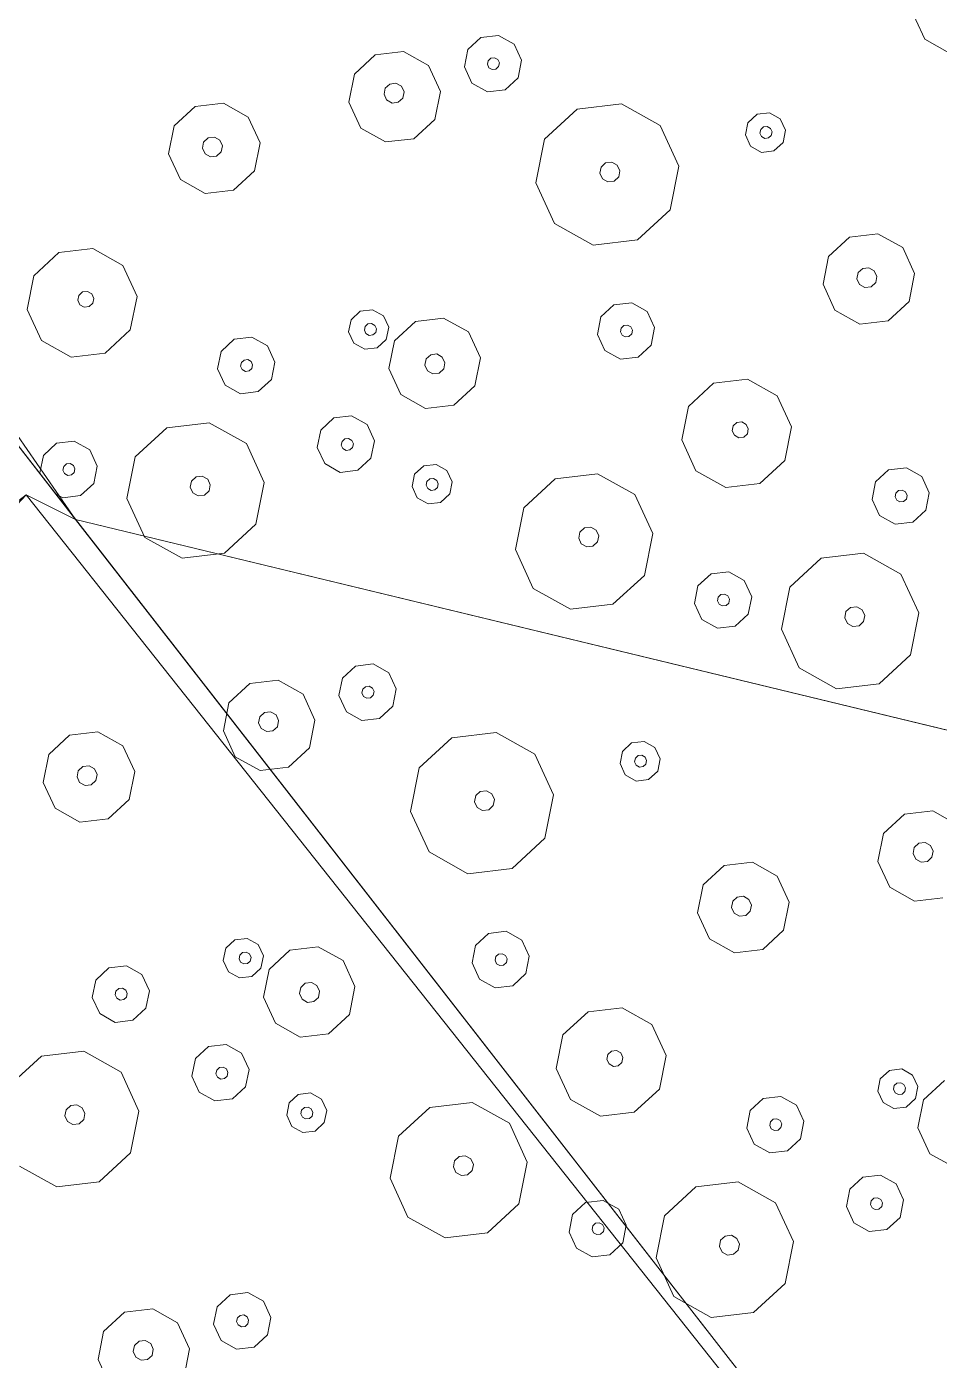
# Model space of a CAD drawing. Header units: metres. Extents: x -2858 to 512, y -1995 to 1252.
# Drawn here: x -538.012 to -535.477, y 371.495 to 375.199 of the extents above; entities that cross this region are included whole.
import ezdxf
from ezdxf.lldxf.tags import DXFTag

# ---------------------------------------------------------------- set-up
doc = ezdxf.new("R2010")
doc.units = ezdxf.units.M
doc.layers.add('Calque commun', color=7, linetype='Continuous')
doc.layers.add('Calque11', color=7, linetype='Continuous')
tags = doc.linetypes.add('HIDDENX2', pattern=[0.75, 0.5, -0.25]).pattern_tags.tags
tags[6:7] = [DXFTag(74, 4), DXFTag(75, 0), DXFTag(340, '0'), DXFTag(46, 1.0), DXFTag(50, 0.0), DXFTag(44, 0.0), DXFTag(45, 0.0)]
tags[4:5] = [DXFTag(74, 4), DXFTag(75, 0), DXFTag(340, '0'), DXFTag(46, 1.0), DXFTag(50, 0.0), DXFTag(44, 0.0), DXFTag(45, 0.0)]

# ---------------------------------------------------------------- blocks, each defined once
blk = doc.blocks.new('geometrebondepartleger')
at = {"layer": 'Calque11', "color": 7, "linetype": 'Continuous', "lineweight": 9}
blk.add_line((150.3457, 147.4392, 79), (130.1803, 35.9078, 79), dxfattribs=at)
blk = doc.blocks.new('pattern')
at = {"layer": 'Calque commun', "color": 54, "linetype": 'Continuous', "lineweight": 9}
for p, q in [((74.4406, 109.3442), (74.4578, 109.267)), ((74.6021, 109.2982), (74.6447, 109.3233)), ((74.6447, 109.3233), (74.6939, 109.3186)), ((74.6939, 109.3186), (74.731, 109.2859)), ((74.5824, 109.2528), (74.6021, 109.2982)), ((74.731, 109.2859), (74.7417, 109.2376)), ((74.4578, 109.267), (74.4263, 109.1944)), ((74.5932, 109.2046), (74.5824, 109.2528)), ((74.6433, 109.2506), (74.6475, 109.2601)), ((74.6456, 109.2405), (74.6433, 109.2506)), ((74.6475, 109.2601), (74.6564, 109.2654)), ((74.6564, 109.2654), (74.6667, 109.2644)), ((74.6667, 109.2644), (74.6745, 109.2576)), ((74.6768, 109.2474), (74.6727, 109.2379)), ((74.6745, 109.2576), (74.6768, 109.2474)), ((74.6534, 109.2336), (74.6456, 109.2405)), ((74.6637, 109.2326), (74.6534, 109.2336)), ((74.6727, 109.2379), (74.6637, 109.2326)), ((74.7417, 109.2376), (74.722, 109.1923)), ((74.8925, 109.1474), (74.9947, 109.2077)), ((74.9947, 109.2077), (75.1128, 109.1965)), ((74.4263, 109.1944), (74.3582, 109.1542)), ((74.6302, 109.1718), (74.5932, 109.2046)), ((74.6795, 109.1671), (74.6302, 109.1718)), ((74.722, 109.1923), (74.6795, 109.1671)), ((75.1128, 109.1965), (75.2018, 109.1179)), ((74.3582, 109.1542), (74.2794, 109.1617)), ((74.3407, 109.1173), (74.3705, 109.1349)), ((74.3705, 109.1349), (74.405, 109.1316)), ((74.405, 109.1316), (74.4309, 109.1087)), ((74.8453, 109.0385), (74.8925, 109.1474)), ((74.3269, 109.0856), (74.3407, 109.1173)), ((74.3626, 109.0852), (74.3667, 109.0947)), ((74.3667, 109.0947), (74.3757, 109.1)), ((74.3757, 109.1), (74.386, 109.099)), ((74.386, 109.099), (74.3938, 109.0922)), ((74.4309, 109.1087), (74.4384, 109.075)), ((75.2018, 109.1179), (75.2276, 109.0021)), ((74.3345, 109.0518), (74.3269, 109.0856)), ((74.3648, 109.0751), (74.3626, 109.0852)), ((74.3726, 109.0682), (74.3648, 109.0751)), ((74.383, 109.0672), (74.3726, 109.0682)), ((74.3919, 109.0725), (74.383, 109.0672)), ((74.396, 109.082), (74.3919, 109.0725)), ((74.3938, 109.0922), (74.396, 109.082)), ((74.4384, 109.075), (74.4247, 109.0432)), ((74.3604, 109.0289), (74.3345, 109.0518)), ((74.3949, 109.0256), (74.3604, 109.0289)), ((74.4247, 109.0432), (74.3949, 109.0256)), ((74.8711, 108.9227), (74.8453, 109.0385)), ((74.9906, 109.0243), (74.9975, 109.0402)), ((74.9943, 109.0074), (74.9906, 109.0243)), ((74.9975, 109.0402), (75.0124, 109.049)), ((75.0124, 109.049), (75.0296, 109.0473)), ((75.0296, 109.0473), (75.0426, 109.0359)), ((75.0426, 109.0359), (75.0463, 109.019)), ((75.0073, 108.996), (74.9943, 109.0074)), ((75.0245, 108.9943), (75.0073, 108.996)), ((75.0394, 109.0031), (75.0245, 108.9943)), ((75.0463, 109.019), (75.0394, 109.0031)), ((75.2276, 109.0021), (75.1803, 108.8932)), ((74.6044, 108.901), (74.624, 108.9463)), ((74.624, 108.9463), (74.6666, 108.9715)), ((74.6666, 108.9715), (74.7158, 108.9668)), ((74.7158, 108.9668), (74.7529, 108.9341)), ((74.6707, 108.9054), (74.6796, 108.9106)), ((74.6796, 108.9106), (74.69, 108.9097)), ((74.69, 108.9097), (74.6977, 108.9028)), ((74.7529, 108.9341), (74.7636, 108.8858)), ((74.96, 108.8441), (74.8711, 108.9227)), ((74.6151, 108.8527), (74.6044, 108.901)), ((74.6666, 108.8958), (74.6707, 108.9054)), ((74.6688, 108.8857), (74.6666, 108.8958)), ((74.6766, 108.8788), (74.6688, 108.8857)), ((74.6869, 108.8779), (74.6766, 108.8788)), ((74.6959, 108.8831), (74.6869, 108.8779)), ((74.7, 108.8927), (74.6959, 108.8831)), ((74.6977, 108.9028), (74.7, 108.8927)), ((74.7636, 108.8858), (74.744, 108.8404)), ((75.1803, 108.8932), (75.0782, 108.8329)), ((74.6522, 108.82), (74.6151, 108.8527)), ((74.744, 108.8404), (74.7014, 108.8153)), ((75.0782, 108.8329), (74.96, 108.8441)), ((73.9041, 108.82), (73.9634, 108.7677)), ((74.7014, 108.8153), (74.6522, 108.82)), ((73.9634, 108.7677), (73.9806, 108.6905)), ((75.1487, 108.726), (75.1683, 108.7714)), ((75.1683, 108.7714), (75.2109, 108.7965)), ((75.2109, 108.7965), (75.2601, 108.7918)), ((75.2601, 108.7918), (75.2972, 108.7591)), ((75.1594, 108.6777), (75.1487, 108.726)), ((75.2109, 108.7209), (75.215, 108.7304)), ((75.215, 108.7304), (75.2239, 108.7357)), ((75.2239, 108.7357), (75.2343, 108.7347)), ((75.2343, 108.7347), (75.2421, 108.7278)), ((75.2421, 108.7278), (75.2443, 108.7177)), ((75.2972, 108.7591), (75.308, 108.7108)), ((73.7429, 108.6375), (73.7257, 108.7147)), ((73.8187, 108.6974), (73.8256, 108.7132)), ((73.8225, 108.6805), (73.8187, 108.6974)), ((73.8256, 108.7132), (73.8405, 108.722)), ((73.8405, 108.722), (73.8577, 108.7204)), ((73.8577, 108.7204), (73.8707, 108.709)), ((73.8745, 108.6921), (73.8676, 108.6762)), ((73.8707, 108.709), (73.8745, 108.6921)), ((73.9806, 108.6905), (73.9491, 108.6179)), ((75.2131, 108.7107), (75.2109, 108.7209)), ((75.2209, 108.7039), (75.2131, 108.7107)), ((75.2312, 108.7029), (75.2209, 108.7039)), ((75.2402, 108.7082), (75.2312, 108.7029)), ((75.2443, 108.7177), (75.2402, 108.7082)), ((75.308, 108.7108), (75.2883, 108.6655)), ((73.8355, 108.669), (73.8225, 108.6805)), ((73.8527, 108.6674), (73.8355, 108.669)), ((73.8676, 108.6762), (73.8527, 108.6674)), ((75.1965, 108.645), (75.1594, 108.6777)), ((75.2883, 108.6655), (75.2457, 108.6403)), ((73.8022, 108.5852), (73.7429, 108.6375)), ((73.9491, 108.6179), (73.881, 108.5777)), ((75.2457, 108.6403), (75.1965, 108.645)), ((73.881, 108.5777), (73.8022, 108.5852)), ((74.7434, 108.5394), (74.8251, 108.5876)), ((74.8251, 108.5876), (74.9197, 108.5786)), ((74.9197, 108.5786), (74.9908, 108.5158)), ((74.1978, 108.5098), (74.2659, 108.55)), ((74.2659, 108.55), (74.3447, 108.5425)), ((74.3447, 108.5425), (74.404, 108.4901)), ((74.7056, 108.4523), (74.7434, 108.5394)), ((74.1663, 108.4372), (74.1978, 108.5098)), ((74.9908, 108.5158), (75.0115, 108.4231)), ((75.2209, 108.4494), (75.3231, 108.5098)), ((75.3231, 108.5098), (75.4413, 108.4985)), ((74.404, 108.4901), (74.4212, 108.4129)), ((75.4413, 108.4985), (75.5302, 108.42)), ((74.1835, 108.36), (74.1663, 108.4372)), ((74.2667, 108.4213), (74.2736, 108.4372)), ((74.2736, 108.4372), (74.2885, 108.446)), ((74.2885, 108.446), (74.3057, 108.4444)), ((74.3057, 108.4444), (74.3187, 108.4329)), ((74.3187, 108.4329), (74.3225, 108.416)), ((74.7263, 108.3596), (74.7056, 108.4523)), ((74.8219, 108.4409), (74.8274, 108.4536)), ((74.8249, 108.4274), (74.8219, 108.4409)), ((74.8353, 108.4182), (74.8249, 108.4274)), ((74.8274, 108.4536), (74.8393, 108.4606)), ((74.8393, 108.4606), (74.8531, 108.4593)), ((74.8531, 108.4593), (74.8635, 108.4502)), ((74.8665, 108.4367), (74.861, 108.424)), ((74.8635, 108.4502), (74.8665, 108.4367)), ((75.1737, 108.3406), (75.2209, 108.4494)), ((74.2705, 108.4044), (74.2667, 108.4213)), ((74.2835, 108.393), (74.2705, 108.4044)), ((74.3007, 108.3913), (74.2835, 108.393)), ((74.3156, 108.4001), (74.3007, 108.3913)), ((74.3225, 108.416), (74.3156, 108.4001)), ((74.4212, 108.4129), (74.3897, 108.3403)), ((74.849, 108.4169), (74.8353, 108.4182)), ((74.861, 108.424), (74.849, 108.4169)), ((75.0115, 108.4231), (74.9737, 108.336)), ((75.5302, 108.42), (75.556, 108.3042)), ((74.2428, 108.3076), (74.1835, 108.36)), ((74.7974, 108.2968), (74.7263, 108.3596)), ((74.3897, 108.3403), (74.3216, 108.3001)), ((74.9737, 108.336), (74.8919, 108.2878)), ((75.1995, 108.2247), (75.1737, 108.3406)), ((75.319, 108.3264), (75.3259, 108.3422)), ((75.3228, 108.3095), (75.319, 108.3264)), ((75.3259, 108.3422), (75.3408, 108.351)), ((75.3408, 108.351), (75.358, 108.3494)), ((75.358, 108.3494), (75.371, 108.3379)), ((75.3748, 108.321), (75.3679, 108.3052)), ((75.371, 108.3379), (75.3748, 108.321)), ((73.3593, 108.2422), (73.4615, 108.3025)), ((73.4615, 108.3025), (73.5796, 108.2913)), ((73.5796, 108.2913), (73.6686, 108.2127)), ((74.3216, 108.3001), (74.2428, 108.3076)), ((74.8919, 108.2878), (74.7974, 108.2968)), ((75.3358, 108.298), (75.3228, 108.3095)), ((75.353, 108.2964), (75.3358, 108.298)), ((75.3679, 108.3052), (75.353, 108.2964)), ((75.556, 108.3042), (75.5088, 108.1953)), ((73.3121, 108.1333), (73.3593, 108.2422)), ((73.6686, 108.2127), (73.6944, 108.0969)), ((75.2885, 108.1462), (75.1995, 108.2247)), ((75.9981, 108.1612), (76.0178, 108.2065)), ((76.0178, 108.2065), (76.0604, 108.2317)), ((76.0604, 108.2317), (76.1096, 108.227)), ((76.1096, 108.227), (76.1467, 108.1942)), ((75.5088, 108.1953), (75.4066, 108.1349)), ((76.0645, 108.1656), (76.0734, 108.1708)), ((76.0734, 108.1708), (76.0838, 108.1699)), ((76.0838, 108.1699), (76.0915, 108.163)), ((76.1467, 108.1942), (76.1574, 108.146)), ((73.3379, 108.0175), (73.3121, 108.1333)), ((73.4574, 108.1191), (73.4643, 108.135)), ((73.4643, 108.135), (73.4792, 108.1438)), ((73.4792, 108.1438), (73.4964, 108.1421)), ((73.4964, 108.1421), (73.5094, 108.1307)), ((73.5094, 108.1307), (73.5131, 108.1138)), ((75.4066, 108.1349), (75.2885, 108.1462)), ((76.0089, 108.1129), (75.9981, 108.1612)), ((76.0603, 108.156), (76.0645, 108.1656)), ((76.0626, 108.1459), (76.0603, 108.156)), ((76.0704, 108.139), (76.0626, 108.1459)), ((76.0807, 108.138), (76.0704, 108.139)), ((76.0897, 108.1433), (76.0807, 108.138)), ((76.0938, 108.1528), (76.0897, 108.1433)), ((76.0915, 108.163), (76.0938, 108.1528)), ((76.1574, 108.146), (76.1378, 108.1006)), ((76.2329, 108.0962), (76.301, 108.1364)), ((73.4612, 108.1022), (73.4574, 108.1191)), ((73.4741, 108.0908), (73.4612, 108.1022)), ((73.5063, 108.0979), (73.4914, 108.0891)), ((73.5131, 108.1138), (73.5063, 108.0979)), ((73.6944, 108.0969), (73.6472, 107.988)), ((74.7913, 108.0721), (74.8339, 108.0972)), ((74.8339, 108.0972), (74.8831, 108.0925)), ((76.046, 108.0802), (76.0089, 108.1129)), ((76.1378, 108.1006), (76.0952, 108.0755)), ((76.2014, 108.0236), (76.2329, 108.0962)), ((73.0909, 108.0411), (73.1334, 108.0663)), ((73.1334, 108.0663), (73.1826, 108.0616)), ((73.1826, 108.0616), (73.2197, 108.0289)), ((73.4914, 108.0891), (73.4741, 108.0908)), ((74.7716, 108.0267), (74.7913, 108.0721)), ((74.8831, 108.0925), (74.9202, 108.0598)), ((74.9202, 108.0598), (74.9309, 108.0115)), ((76.0952, 108.0755), (76.046, 108.0802)), ((73.0712, 107.9958), (73.0909, 108.0411)), ((73.2197, 108.0289), (73.2305, 107.9806)), ((74.7824, 107.9784), (74.7716, 108.0267)), ((74.8338, 108.0216), (74.8379, 108.0311)), ((74.8361, 108.0115), (74.8338, 108.0216)), ((74.8379, 108.0311), (74.8469, 108.0364)), ((74.8469, 108.0364), (74.8572, 108.0354)), ((74.8572, 108.0354), (74.865, 108.0285)), ((74.865, 108.0285), (74.8673, 108.0184)), ((76.2186, 107.9464), (76.2014, 108.0236)), ((76.2944, 108.0062), (76.3013, 108.0221)), ((76.3013, 108.0221), (76.3162, 108.0309)), ((76.3162, 108.0309), (76.3334, 108.0292)), ((76.3334, 108.0292), (76.3464, 108.0178)), ((73.0819, 107.9475), (73.0712, 107.9958)), ((73.1334, 107.9906), (73.1375, 108.0002)), ((73.1356, 107.9805), (73.1334, 107.9906)), ((73.1375, 108.0002), (73.1465, 108.0055)), ((73.1465, 108.0055), (73.1568, 108.0045)), ((73.1568, 108.0045), (73.1646, 107.9976)), ((73.1668, 107.9875), (73.1627, 107.9779)), ((73.1646, 107.9976), (73.1668, 107.9875)), ((73.4269, 107.939), (73.3379, 108.0175)), ((73.6472, 107.988), (73.545, 107.9277)), ((74.1405, 107.9772), (74.1703, 107.9948)), ((74.1703, 107.9948), (74.2048, 107.9915)), ((74.2048, 107.9915), (74.2308, 107.9686)), ((74.8439, 108.0046), (74.8361, 108.0115)), ((74.8542, 108.0036), (74.8439, 108.0046)), ((74.8631, 108.0089), (74.8542, 108.0036)), ((74.8673, 108.0184), (74.8631, 108.0089)), ((74.9309, 108.0115), (74.9112, 107.9662)), ((76.2982, 107.9893), (76.2944, 108.0062)), ((76.3111, 107.9779), (76.2982, 107.9893)), ((76.3433, 107.985), (76.3284, 107.9762)), ((76.3501, 108.0009), (76.3433, 107.985)), ((76.3464, 108.0178), (76.3501, 108.0009)), ((76.4563, 107.9993), (76.4248, 107.9267)), ((73.119, 107.9148), (73.0819, 107.9475)), ((73.1434, 107.9736), (73.1356, 107.9805)), ((73.1538, 107.9727), (73.1434, 107.9736)), ((73.1627, 107.9779), (73.1538, 107.9727)), ((73.2305, 107.9806), (73.2108, 107.9352)), ((74.1268, 107.9455), (74.1405, 107.9772)), ((74.1343, 107.9117), (74.1268, 107.9455)), ((74.1646, 107.9426), (74.1687, 107.9521)), ((74.1687, 107.9521), (74.1776, 107.9574)), ((74.1776, 107.9574), (74.188, 107.9564)), ((74.188, 107.9564), (74.1957, 107.9496)), ((74.1957, 107.9496), (74.198, 107.9394)), ((74.2308, 107.9686), (74.2383, 107.9349)), ((74.8194, 107.9457), (74.7824, 107.9784)), ((74.8687, 107.941), (74.8194, 107.9457)), ((74.9112, 107.9662), (74.8687, 107.941)), ((75.4856, 107.9385), (75.5154, 107.9561)), ((75.5154, 107.9561), (75.5499, 107.9528)), ((75.5499, 107.9528), (75.5758, 107.9299)), ((76.2779, 107.894), (76.2186, 107.9464)), ((76.3284, 107.9762), (76.3111, 107.9779)), ((73.1682, 107.9101), (73.119, 107.9148)), ((73.2108, 107.9352), (73.1682, 107.9101)), ((73.545, 107.9277), (73.4269, 107.939)), ((74.1602, 107.8888), (74.1343, 107.9117)), ((74.1668, 107.9325), (74.1646, 107.9426)), ((74.1746, 107.9256), (74.1668, 107.9325)), ((74.1849, 107.9246), (74.1746, 107.9256)), ((74.1939, 107.9299), (74.1849, 107.9246)), ((74.198, 107.9394), (74.1939, 107.9299)), ((74.2383, 107.9349), (74.2245, 107.9031)), ((75.4718, 107.9067), (75.4856, 107.9385)), ((75.5113, 107.904), (75.5154, 107.9135)), ((75.5154, 107.9135), (75.5244, 107.9188)), ((75.5244, 107.9188), (75.5347, 107.9178)), ((75.5347, 107.9178), (75.5425, 107.9109)), ((75.5425, 107.9109), (75.5447, 107.9008)), ((75.5758, 107.9299), (75.5833, 107.8961)), ((76.4248, 107.9267), (76.3567, 107.8865)), ((73.6352, 107.8662), (73.6777, 107.8913)), ((73.6777, 107.8913), (73.727, 107.8866)), ((73.727, 107.8866), (73.764, 107.8539)), ((74.1947, 107.8855), (74.1602, 107.8888)), ((74.2245, 107.9031), (74.1947, 107.8855)), ((74.4123, 107.8229), (74.5187, 107.8857)), ((74.5187, 107.8857), (74.6417, 107.874)), ((74.6417, 107.874), (74.7344, 107.7922)), ((75.4794, 107.873), (75.4718, 107.9067)), ((75.5053, 107.8501), (75.4794, 107.873)), ((75.5135, 107.8939), (75.5113, 107.904)), ((75.5213, 107.887), (75.5135, 107.8939)), ((75.5317, 107.886), (75.5213, 107.887)), ((75.5406, 107.8913), (75.5317, 107.886)), ((75.5447, 107.9008), (75.5406, 107.8913)), ((75.5833, 107.8961), (75.5696, 107.8644)), ((76.3567, 107.8865), (76.2779, 107.894)), ((73.6155, 107.8208), (73.6352, 107.8662)), ((73.764, 107.8539), (73.7748, 107.8056)), ((75.5398, 107.8468), (75.5053, 107.8501)), ((75.5696, 107.8644), (75.5398, 107.8468)), ((73.6263, 107.7725), (73.6155, 107.8208)), ((73.6777, 107.8157), (73.6818, 107.8252)), ((73.68, 107.8055), (73.6777, 107.8157)), ((73.6877, 107.7987), (73.68, 107.8055)), ((73.6818, 107.8252), (73.6908, 107.8305)), ((73.6981, 107.7977), (73.6877, 107.7987)), ((73.6908, 107.8305), (73.7011, 107.8295)), ((73.707, 107.803), (73.6981, 107.7977)), ((73.7011, 107.8295), (73.7089, 107.8226)), ((73.7111, 107.8125), (73.707, 107.803)), ((73.7089, 107.8226), (73.7111, 107.8125)), ((73.7748, 107.8056), (73.7551, 107.7603)), ((74.3631, 107.7095), (74.4123, 107.8229)), ((75.1769, 107.7674), (75.245, 107.8077)), ((75.245, 107.8077), (75.3238, 107.8002)), ((75.3238, 107.8002), (75.3831, 107.7478)), ((73.6633, 107.7398), (73.6263, 107.7725)), ((73.7551, 107.7603), (73.7125, 107.7351)), ((74.7344, 107.7922), (74.7613, 107.6715)), ((75.1454, 107.6949), (75.1769, 107.7674)), ((73.7125, 107.7351), (73.6633, 107.7398)), ((75.3831, 107.7478), (75.4003, 107.6706)), ((75.5446, 107.7018), (75.5872, 107.727)), ((75.5872, 107.727), (75.6364, 107.7223)), ((74.39, 107.5888), (74.3631, 107.7095)), ((74.5243, 107.6937), (74.5312, 107.7096)), ((74.5281, 107.6769), (74.5243, 107.6937)), ((74.5312, 107.7096), (74.5461, 107.7184)), ((74.5461, 107.7184), (74.5633, 107.7168)), ((74.5633, 107.7168), (74.5763, 107.7053)), ((74.58, 107.6884), (74.5732, 107.6726)), ((74.5763, 107.7053), (74.58, 107.6884)), ((75.1626, 107.6177), (75.1454, 107.6949)), ((75.2456, 107.6872), (75.2525, 107.7031)), ((75.2494, 107.6703), (75.2456, 107.6872)), ((75.2525, 107.7031), (75.2674, 107.7119)), ((75.2674, 107.7119), (75.2847, 107.7102)), ((75.2847, 107.7102), (75.2976, 107.6988)), ((75.2976, 107.6988), (75.3014, 107.6819)), ((75.5249, 107.6564), (75.5446, 107.7018)), ((75.6364, 107.7223), (75.6735, 107.6895)), ((75.6735, 107.6895), (75.6842, 107.6413)), ((73.2102, 107.6342), (73.292, 107.6824)), ((73.292, 107.6824), (73.3865, 107.6734)), ((73.3865, 107.6734), (73.4576, 107.6106)), ((74.541, 107.6654), (74.5281, 107.6769)), ((74.5583, 107.6638), (74.541, 107.6654)), ((74.5732, 107.6726), (74.5583, 107.6638)), ((74.7613, 107.6715), (74.7121, 107.5581)), ((75.2624, 107.6588), (75.2494, 107.6703)), ((75.2796, 107.6572), (75.2624, 107.6588)), ((75.2945, 107.666), (75.2796, 107.6572)), ((75.3014, 107.6819), (75.2945, 107.666)), ((75.4003, 107.6706), (75.3688, 107.598)), ((75.5357, 107.6082), (75.5249, 107.6564)), ((75.5858, 107.6543), (75.59, 107.6638)), ((75.5881, 107.6441), (75.5858, 107.6543)), ((75.59, 107.6638), (75.5989, 107.6691)), ((75.5989, 107.6691), (75.6092, 107.6681)), ((75.6092, 107.6681), (75.617, 107.6612)), ((75.6193, 107.6511), (75.6152, 107.6415)), ((75.617, 107.6612), (75.6193, 107.6511)), ((72.6646, 107.6046), (72.7327, 107.6448)), ((72.7327, 107.6448), (72.8115, 107.6373)), ((72.8115, 107.6373), (72.8708, 107.5849)), ((73.1725, 107.5471), (73.2102, 107.6342)), ((75.2219, 107.5653), (75.1626, 107.6177)), ((75.5959, 107.6372), (75.5881, 107.6441)), ((75.6062, 107.6363), (75.5959, 107.6372)), ((75.6152, 107.6415), (75.6062, 107.6363)), ((75.6842, 107.6413), (75.6645, 107.5959)), ((72.6331, 107.532), (72.6646, 107.6046)), ((72.8708, 107.5849), (72.888, 107.5077)), ((73.4576, 107.6106), (73.4783, 107.5179)), ((73.6878, 107.5442), (73.79, 107.6046)), ((73.79, 107.6046), (73.9081, 107.5933)), ((73.9081, 107.5933), (73.997, 107.5148)), ((74.4826, 107.507), (74.39, 107.5888)), ((75.3688, 107.598), (75.3007, 107.5578)), ((75.5727, 107.5755), (75.5357, 107.6082)), ((75.622, 107.5708), (75.5727, 107.5755)), ((75.6645, 107.5959), (75.622, 107.5708)), ((75.835, 107.551), (75.9372, 107.6114)), ((75.9372, 107.6114), (76.0553, 107.6001)), ((76.0553, 107.6001), (76.1442, 107.5216)), ((72.7404, 107.532), (72.7553, 107.5408)), ((72.7553, 107.5408), (72.7726, 107.5392)), ((72.7726, 107.5392), (72.7855, 107.5277)), ((73.1931, 107.4544), (73.1725, 107.5471)), ((73.2887, 107.5357), (73.2942, 107.5484)), ((73.2942, 107.5484), (73.3061, 107.5555)), ((73.3061, 107.5555), (73.3199, 107.5541)), ((73.3199, 107.5541), (73.3303, 107.545)), ((73.3303, 107.545), (73.3333, 107.5315)), ((73.6406, 107.4354), (73.6878, 107.5442)), ((74.7121, 107.5581), (74.6057, 107.4953)), ((75.3007, 107.5578), (75.2219, 107.5653)), ((75.2832, 107.521), (75.313, 107.5386)), ((75.313, 107.5386), (75.3475, 107.5353)), ((75.7878, 107.4422), (75.835, 107.551)), ((72.6503, 107.4548), (72.6331, 107.532)), ((72.7336, 107.5161), (72.7404, 107.532)), ((72.7373, 107.4992), (72.7336, 107.5161)), ((72.7893, 107.5108), (72.7824, 107.4949)), ((72.7855, 107.5277), (72.7893, 107.5108)), ((72.888, 107.5077), (72.8565, 107.4351)), ((73.2917, 107.5222), (73.2887, 107.5357)), ((73.3021, 107.513), (73.2917, 107.5222)), ((73.3159, 107.5117), (73.3021, 107.513)), ((73.3278, 107.5188), (73.3159, 107.5117)), ((73.3333, 107.5315), (73.3278, 107.5188)), ((73.4783, 107.5179), (73.4405, 107.4309)), ((73.997, 107.5148), (74.0228, 107.399)), ((74.6057, 107.4953), (74.4826, 107.507)), ((75.2694, 107.4892), (75.2832, 107.521)), ((75.3092, 107.4984), (75.3182, 107.5037)), ((75.3182, 107.5037), (75.3285, 107.5027)), ((75.3285, 107.5027), (75.3363, 107.4958)), ((75.3475, 107.5353), (75.3734, 107.5124)), ((75.3734, 107.5124), (75.3809, 107.4786)), ((76.1442, 107.5216), (76.1701, 107.4057)), ((72.7503, 107.4878), (72.7373, 107.4992)), ((72.7675, 107.4861), (72.7503, 107.4878)), ((72.7824, 107.4949), (72.7675, 107.4861)), ((75.277, 107.4554), (75.2694, 107.4892)), ((75.3051, 107.4888), (75.3092, 107.4984)), ((75.3073, 107.4787), (75.3051, 107.4888)), ((75.3151, 107.4718), (75.3073, 107.4787)), ((75.3255, 107.4709), (75.3151, 107.4718)), ((75.3344, 107.4761), (75.3255, 107.4709)), ((75.3385, 107.4857), (75.3344, 107.4761)), ((75.3363, 107.4958), (75.3385, 107.4857)), ((75.3809, 107.4786), (75.3672, 107.4468)), ((72.7096, 107.4024), (72.6503, 107.4548)), ((72.8565, 107.4351), (72.7884, 107.3949)), ((73.2643, 107.3916), (73.1931, 107.4544)), ((73.4405, 107.4309), (73.3588, 107.3826)), ((73.6664, 107.3195), (73.6406, 107.4354)), ((73.7859, 107.4212), (73.7927, 107.437)), ((73.7927, 107.437), (73.8076, 107.4458)), ((73.8076, 107.4458), (73.8249, 107.4442)), ((73.8249, 107.4442), (73.8378, 107.4327)), ((73.8378, 107.4327), (73.8416, 107.4158)), ((75.3029, 107.4325), (75.277, 107.4554)), ((75.3374, 107.4293), (75.3029, 107.4325)), ((75.3672, 107.4468), (75.3374, 107.4293)), ((75.8136, 107.3263), (75.7878, 107.4422)), ((75.9331, 107.4279), (75.9399, 107.4438)), ((75.9368, 107.411), (75.9331, 107.4279)), ((75.9399, 107.4438), (75.9549, 107.4526)), ((75.9549, 107.4526), (75.9721, 107.451)), ((75.9721, 107.451), (75.9851, 107.4395)), ((75.9851, 107.4395), (75.9888, 107.4226)), ((72.7884, 107.3949), (72.7096, 107.4024)), ((73.3588, 107.3826), (73.2643, 107.3916)), ((73.7896, 107.4043), (73.7859, 107.4212)), ((73.8026, 107.3928), (73.7896, 107.4043)), ((73.8198, 107.3912), (73.8026, 107.3928)), ((73.8347, 107.4), (73.8198, 107.3912)), ((73.8416, 107.4158), (73.8347, 107.4)), ((74.0228, 107.399), (73.9756, 107.2901)), ((75.9498, 107.3996), (75.9368, 107.411)), ((75.967, 107.398), (75.9498, 107.3996)), ((75.9819, 107.4068), (75.967, 107.398)), ((75.9888, 107.4226), (75.9819, 107.4068)), ((75.5665, 107.35), (75.6091, 107.3751)), ((75.6091, 107.3751), (75.6583, 107.3704)), ((75.6583, 107.3704), (75.6954, 107.3377)), ((73.7553, 107.241), (73.6664, 107.3195)), ((74.4846, 107.3013), (74.5272, 107.3265)), ((74.5272, 107.3265), (74.5764, 107.3218)), ((74.5764, 107.3218), (74.6135, 107.289)), ((75.5469, 107.3046), (75.5665, 107.35)), ((75.6954, 107.3377), (75.7061, 107.2894)), ((75.9025, 107.2478), (75.8136, 107.3263)), ((72.1354, 107.3075), (72.1612, 107.1917)), ((73.9756, 107.2901), (73.8734, 107.2298)), ((74.465, 107.256), (74.4846, 107.3013)), ((74.6135, 107.289), (74.6243, 107.2408)), ((75.5576, 107.2563), (75.5469, 107.3046)), ((75.6091, 107.2995), (75.6132, 107.309)), ((75.6113, 107.2894), (75.6091, 107.2995)), ((75.6191, 107.2825), (75.6113, 107.2894)), ((75.6132, 107.309), (75.6221, 107.3143)), ((75.6294, 107.2815), (75.6191, 107.2825)), ((75.6221, 107.3143), (75.6325, 107.3133)), ((75.6384, 107.2868), (75.6294, 107.2815)), ((75.6325, 107.3133), (75.6402, 107.3064)), ((75.6425, 107.2963), (75.6384, 107.2868)), ((75.6402, 107.3064), (75.6425, 107.2963)), ((75.7061, 107.2894), (75.6865, 107.2441)), ((74.4757, 107.2077), (74.465, 107.256)), ((74.5272, 107.2508), (74.5313, 107.2604)), ((74.5294, 107.2407), (74.5272, 107.2508)), ((74.5313, 107.2604), (74.5402, 107.2656)), ((74.5402, 107.2656), (74.5506, 107.2647)), ((74.5506, 107.2647), (74.5584, 107.2578)), ((74.5606, 107.2477), (74.5565, 107.2381)), ((74.5584, 107.2578), (74.5606, 107.2477)), ((75.5947, 107.2236), (75.5576, 107.2563)), ((75.6865, 107.2441), (75.6439, 107.2189)), ((76.0207, 107.2365), (75.9025, 107.2478)), ((73.8734, 107.2298), (73.7553, 107.241)), ((74.5128, 107.175), (74.4757, 107.2077)), ((74.5372, 107.2338), (74.5294, 107.2407)), ((74.5475, 107.2328), (74.5372, 107.2338)), ((74.5565, 107.2381), (74.5475, 107.2328)), ((74.6243, 107.2408), (74.6046, 107.1954)), ((74.6997, 107.191), (74.7678, 107.2312)), ((74.7678, 107.2312), (74.8466, 107.2237)), ((74.8466, 107.2237), (74.9059, 107.1713)), ((75.6439, 107.2189), (75.5947, 107.2236)), ((72.1612, 107.1917), (72.114, 107.0828)), ((73.2581, 107.1669), (73.3007, 107.192)), ((73.3007, 107.192), (73.3499, 107.1873)), ((73.3499, 107.1873), (73.387, 107.1546)), ((74.562, 107.1703), (74.5128, 107.175)), ((74.6046, 107.1954), (74.562, 107.1703)), ((74.6682, 107.1184), (74.6997, 107.191)), ((74.9059, 107.1713), (74.9231, 107.0941)), ((73.2384, 107.1215), (73.2581, 107.1669)), ((73.3048, 107.1259), (73.3137, 107.1312)), ((73.3137, 107.1312), (73.3241, 107.1302)), ((73.387, 107.1546), (73.3977, 107.1063)), ((73.2492, 107.0732), (73.2384, 107.1215)), ((73.3006, 107.1164), (73.3048, 107.1259)), ((73.3029, 107.1063), (73.3006, 107.1164)), ((73.3107, 107.0994), (73.3029, 107.1063)), ((73.321, 107.0984), (73.3107, 107.0994)), ((73.33, 107.1037), (73.321, 107.0984)), ((73.3241, 107.1302), (73.3318, 107.1233)), ((73.3341, 107.1132), (73.33, 107.1037)), ((73.3318, 107.1233), (73.3341, 107.1132)), ((73.3977, 107.1063), (73.3781, 107.061)), ((74.6854, 107.0412), (74.6682, 107.1184)), ((74.7612, 107.101), (74.7681, 107.1169)), ((74.765, 107.0841), (74.7612, 107.101)), ((74.7681, 107.1169), (74.783, 107.1257)), ((74.783, 107.1257), (74.8002, 107.124)), ((74.8002, 107.124), (74.8132, 107.1126)), ((74.817, 107.0957), (74.8101, 107.0798)), ((74.8132, 107.1126), (74.817, 107.0957)), ((74.9231, 107.0941), (74.8916, 107.0215)), ((72.5936, 107.0403), (72.6074, 107.072)), ((72.6074, 107.072), (72.6372, 107.0896)), ((72.6372, 107.0896), (72.6716, 107.0863)), ((72.6716, 107.0863), (72.6976, 107.0634)), ((72.6976, 107.0634), (72.7051, 107.0297)), ((73.2863, 107.0405), (73.2492, 107.0732)), ((73.3781, 107.061), (73.3355, 107.0358)), ((74.778, 107.0727), (74.765, 107.0841)), ((74.7952, 107.071), (74.778, 107.0727)), ((74.8101, 107.0798), (74.7952, 107.071)), ((72.6011, 107.0065), (72.5936, 107.0403)), ((72.6314, 107.0374), (72.6355, 107.047)), ((72.6336, 107.0273), (72.6314, 107.0374)), ((72.6414, 107.0204), (72.6336, 107.0273)), ((72.6355, 107.047), (72.6444, 107.0522)), ((72.6518, 107.0194), (72.6414, 107.0204)), ((72.6444, 107.0522), (72.6548, 107.0512)), ((72.6607, 107.0247), (72.6518, 107.0194)), ((72.6548, 107.0512), (72.6626, 107.0444)), ((72.6648, 107.0342), (72.6607, 107.0247)), ((72.6626, 107.0444), (72.6648, 107.0342)), ((72.7051, 107.0297), (72.6913, 106.9979)), ((73.3355, 107.0358), (73.2863, 107.0405)), ((73.9387, 107.0015), (73.9524, 107.0333)), ((73.9524, 107.0333), (73.9822, 107.0509)), ((73.9822, 107.0509), (74.0167, 107.0476)), ((74.0167, 107.0476), (74.0426, 107.0247)), ((74.0426, 107.0247), (74.0502, 106.9909)), ((74.7447, 106.9888), (74.6854, 107.0412)), ((74.8916, 107.0215), (74.8235, 106.9813)), ((72.6271, 106.9836), (72.6011, 107.0065)), ((72.6615, 106.9803), (72.6271, 106.9836)), ((72.6913, 106.9979), (72.6615, 106.9803)), ((73.9462, 106.9678), (73.9387, 107.0015)), ((73.9781, 106.9988), (73.9822, 107.0083)), ((73.9804, 106.9887), (73.9781, 106.9988)), ((73.9881, 106.9818), (73.9804, 106.9887)), ((73.9822, 107.0083), (73.9912, 107.0136)), ((73.9912, 107.0136), (74.0015, 107.0126)), ((74.0074, 106.9861), (73.9985, 106.9808)), ((74.0015, 107.0126), (74.0093, 107.0057)), ((74.0116, 106.9956), (74.0074, 106.9861)), ((74.0093, 107.0057), (74.0116, 106.9956)), ((74.0502, 106.9909), (74.0364, 106.9592)), ((74.8235, 106.9813), (74.7447, 106.9888)), ((72.8791, 106.9177), (72.9855, 106.9805)), ((72.9855, 106.9805), (73.1086, 106.9688)), ((73.1086, 106.9688), (73.2012, 106.887)), ((73.9721, 106.9449), (73.9462, 106.9678)), ((73.9985, 106.9808), (73.9881, 106.9818)), ((74.0364, 106.9592), (74.0066, 106.9416)), ((75.1403, 106.9134), (75.2084, 106.9536)), ((75.2084, 106.9536), (75.2871, 106.9461)), ((75.2871, 106.9461), (75.3465, 106.8937)), ((72.8299, 106.8043), (72.8791, 106.9177)), ((74.0066, 106.9416), (73.9721, 106.9449)), ((75.1088, 106.8408), (75.1403, 106.9134)), ((73.2012, 106.887), (73.2281, 106.7663)), ((73.6437, 106.8623), (73.7118, 106.9025)), ((73.7118, 106.9025), (73.7906, 106.895)), ((73.7906, 106.895), (73.8499, 106.8426)), ((75.3465, 106.8937), (75.3636, 106.8165)), ((73.6122, 106.7897), (73.6437, 106.8623)), ((73.8499, 106.8426), (73.8671, 106.7654)), ((75.126, 106.7636), (75.1088, 106.8408)), ((75.2092, 106.825), (75.2161, 106.8408)), ((75.2161, 106.8408), (75.231, 106.8496)), ((75.231, 106.8496), (75.2482, 106.848)), ((75.2482, 106.848), (75.2612, 106.8365)), ((75.2612, 106.8365), (75.265, 106.8196)), ((72.8568, 106.6836), (72.8299, 106.8043)), ((72.9911, 106.7886), (72.998, 106.8044)), ((72.998, 106.8044), (73.0129, 106.8132)), ((73.0129, 106.8132), (73.0301, 106.8116)), ((73.0301, 106.8116), (73.0431, 106.8001)), ((73.0431, 106.8001), (73.0469, 106.7832)), ((73.7125, 106.782), (73.7194, 106.7979)), ((73.7194, 106.7979), (73.7343, 106.8067)), ((73.7343, 106.8067), (73.7515, 106.805)), ((73.7515, 106.805), (73.7645, 106.7936)), ((74.0114, 106.7966), (74.054, 106.8218)), ((74.054, 106.8218), (74.1032, 106.8171)), ((74.1032, 106.8171), (74.1403, 106.7843)), ((75.213, 106.8081), (75.2092, 106.825)), ((75.226, 106.7966), (75.213, 106.8081)), ((75.2581, 106.8038), (75.2432, 106.795)), ((75.265, 106.8196), (75.2581, 106.8038)), ((75.3636, 106.8165), (75.3322, 106.7439)), ((72.9949, 106.7717), (72.9911, 106.7886)), ((73.0079, 106.7602), (72.9949, 106.7717)), ((73.0251, 106.7586), (73.0079, 106.7602)), ((73.04, 106.7674), (73.0251, 106.7586)), ((73.0469, 106.7832), (73.04, 106.7674)), ((73.2281, 106.7663), (73.1789, 106.6529)), ((73.6294, 106.7125), (73.6122, 106.7897)), ((73.7162, 106.7651), (73.7125, 106.782)), ((73.7292, 106.7536), (73.7162, 106.7651)), ((73.7613, 106.7608), (73.7464, 106.752)), ((73.7682, 106.7767), (73.7613, 106.7608)), ((73.7645, 106.7936), (73.7682, 106.7767)), ((73.8671, 106.7654), (73.8356, 106.6928)), ((73.9918, 106.7513), (74.0114, 106.7966)), ((74.0568, 106.7586), (74.0657, 106.7639)), ((74.0657, 106.7639), (74.0761, 106.7629)), ((74.0761, 106.7629), (74.0839, 106.756)), ((74.1403, 106.7843), (74.151, 106.7361)), ((75.1853, 106.7112), (75.126, 106.7636)), ((75.2432, 106.795), (75.226, 106.7966)), ((73.7464, 106.752), (73.7292, 106.7536)), ((74.0025, 106.703), (73.9918, 106.7513)), ((74.0527, 106.7491), (74.0568, 106.7586)), ((74.0549, 106.7389), (74.0527, 106.7491)), ((74.0627, 106.7321), (74.0549, 106.7389)), ((74.073, 106.7311), (74.0627, 106.7321)), ((74.082, 106.7363), (74.073, 106.7311)), ((74.0861, 106.7459), (74.082, 106.7363)), ((74.0839, 106.756), (74.0861, 106.7459)), ((74.151, 106.7361), (74.1314, 106.6907)), ((75.3322, 106.7439), (75.2641, 106.7037)), ((73.6887, 106.6601), (73.6294, 106.7125)), ((73.8356, 106.6928), (73.7675, 106.6526)), ((74.0396, 106.6703), (74.0025, 106.703)), ((74.1314, 106.6907), (74.0888, 106.6656)), ((74.3018, 106.6458), (74.404, 106.7062)), ((74.404, 106.7062), (74.5221, 106.6949)), ((74.5221, 106.6949), (74.6111, 106.6164)), ((75.2641, 106.7037), (75.1853, 106.7112)), ((72.9494, 106.6018), (72.8568, 106.6836)), ((73.1789, 106.6529), (73.0725, 106.5901)), ((73.7675, 106.6526), (73.6887, 106.6601)), ((74.0888, 106.6656), (74.0396, 106.6703)), ((73.7363, 106.584), (73.75, 106.6158)), ((73.75, 106.6158), (73.7798, 106.6334)), ((73.7798, 106.6334), (73.8143, 106.6301)), ((73.8143, 106.6301), (73.8402, 106.6072)), ((74.2546, 106.537), (74.3018, 106.6458)), ((74.6111, 106.6164), (74.6369, 106.5005)), ((73.0725, 106.5901), (72.9494, 106.6018)), ((73.7438, 106.5502), (73.7363, 106.584)), ((73.7719, 106.5837), (73.776, 106.5932)), ((73.7742, 106.5735), (73.7719, 106.5837)), ((73.776, 106.5932), (73.785, 106.5985)), ((73.785, 106.5985), (73.7953, 106.5975)), ((73.7953, 106.5975), (73.8031, 106.5906)), ((73.8054, 106.5805), (73.8012, 106.5709)), ((73.8031, 106.5906), (73.8054, 106.5805)), ((73.8402, 106.6072), (73.8478, 106.5734)), ((73.7697, 106.5273), (73.7438, 106.5502)), ((73.782, 106.5667), (73.7742, 106.5735)), ((73.7923, 106.5657), (73.782, 106.5667)), ((73.8012, 106.5709), (73.7923, 106.5657)), ((73.834, 106.5416), (73.8042, 106.5241)), ((73.8478, 106.5734), (73.834, 106.5416)), ((74.3999, 106.5227), (74.4068, 106.5386)), ((74.4068, 106.5386), (74.4217, 106.5474)), ((74.4217, 106.5474), (74.4389, 106.5458)), ((74.4389, 106.5458), (74.4519, 106.5343)), ((73.8042, 106.5241), (73.7697, 106.5273)), ((74.2804, 106.4211), (74.2546, 106.537)), ((74.4037, 106.5059), (74.3999, 106.5227)), ((74.4166, 106.4944), (74.4037, 106.5059)), ((74.4488, 106.5016), (74.4339, 106.4928)), ((74.4556, 106.5174), (74.4488, 106.5016)), ((74.4519, 106.5343), (74.4556, 106.5174)), ((74.6369, 106.5005), (74.5897, 106.3917)), ((74.0334, 106.4448), (74.0759, 106.4699)), ((74.0759, 106.4699), (74.1251, 106.4652)), ((74.1251, 106.4652), (74.1622, 106.4325)), ((74.4339, 106.4928), (74.4166, 106.4944)), ((74.0137, 106.3994), (74.0334, 106.4448)), ((74.1622, 106.4325), (74.173, 106.3842)), ((72.9318, 106.3508), (72.9515, 106.3961)), ((72.9515, 106.3961), (72.994, 106.4213)), ((72.994, 106.4213), (73.0433, 106.4166)), ((73.0433, 106.4166), (73.0803, 106.3839)), ((74.0244, 106.3512), (74.0137, 106.3994)), ((74.0759, 106.3943), (74.08, 106.4038)), ((74.0781, 106.3842), (74.0759, 106.3943)), ((74.08, 106.4038), (74.089, 106.4091)), ((74.089, 106.4091), (74.0993, 106.4081)), ((74.0993, 106.4081), (74.1071, 106.4012)), ((74.1093, 106.3911), (74.1052, 106.3816)), ((74.1071, 106.4012), (74.1093, 106.3911)), ((74.3694, 106.3426), (74.2804, 106.4211)), ((74.5897, 106.3917), (74.4875, 106.3313)), ((72.994, 106.3456), (72.9981, 106.3552)), ((72.9981, 106.3552), (73.0071, 106.3604)), ((73.0071, 106.3604), (73.0174, 106.3595)), ((73.0174, 106.3595), (73.0252, 106.3526)), ((73.0252, 106.3526), (73.0274, 106.3425)), ((73.0803, 106.3839), (73.0911, 106.3356)), ((74.0859, 106.3773), (74.0781, 106.3842)), ((74.0963, 106.3763), (74.0859, 106.3773)), ((74.1052, 106.3816), (74.0963, 106.3763)), ((74.173, 106.3842), (74.1533, 106.3389)), ((72.9426, 106.3025), (72.9318, 106.3508)), ((72.9963, 106.3355), (72.994, 106.3456)), ((73.004, 106.3286), (72.9963, 106.3355)), ((73.0144, 106.3277), (73.004, 106.3286)), ((73.0233, 106.3329), (73.0144, 106.3277)), ((73.0274, 106.3425), (73.0233, 106.3329)), ((73.0911, 106.3356), (73.0714, 106.2902)), ((73.1665, 106.2858), (73.2346, 106.326)), ((73.2346, 106.326), (73.3134, 106.3185)), ((73.3134, 106.3185), (73.3727, 106.2661)), ((74.0615, 106.3184), (74.0244, 106.3512)), ((74.1107, 106.3137), (74.0615, 106.3184)), ((74.1533, 106.3389), (74.1107, 106.3137)), ((74.4875, 106.3313), (74.3694, 106.3426)), ((72.9796, 106.2698), (72.9426, 106.3025)), ((73.0714, 106.2902), (73.0288, 106.2651)), ((73.1351, 106.2132), (73.1665, 106.2858)), ((74.5777, 106.2698), (74.6202, 106.2949)), ((74.6202, 106.2949), (74.6695, 106.2903)), ((74.6695, 106.2903), (74.7065, 106.2575)), ((73.0288, 106.2651), (72.9796, 106.2698)), ((73.3727, 106.2661), (73.3899, 106.1889)), ((74.558, 106.2244), (74.5777, 106.2698)), ((74.7065, 106.2575), (74.7119, 106.2336)), ((73.1523, 106.136), (73.1351, 106.2132)), ((73.2281, 106.1958), (73.2349, 106.2117)), ((73.2349, 106.2117), (73.2498, 106.2205)), ((73.2498, 106.2205), (73.2671, 106.2188)), ((73.2671, 106.2188), (73.28, 106.2074)), ((73.28, 106.2074), (73.2838, 106.1905)), ((74.5687, 106.1762), (74.558, 106.2244)), ((74.6202, 106.2193), (74.6243, 106.2288)), ((74.6225, 106.2092), (74.6202, 106.2193)), ((74.6302, 106.2023), (74.6225, 106.2092)), ((74.6243, 106.2288), (74.6333, 106.2341)), ((74.6333, 106.2341), (74.6436, 106.2331)), ((74.6495, 106.2066), (74.6406, 106.2013)), ((74.6436, 106.2331), (74.6514, 106.2263)), ((74.6536, 106.2161), (74.6495, 106.2066)), ((74.6514, 106.2263), (74.6536, 106.2161)), ((73.2318, 106.1789), (73.2281, 106.1958)), ((73.2448, 106.1675), (73.2318, 106.1789)), ((73.262, 106.1658), (73.2448, 106.1675)), ((73.2769, 106.1746), (73.262, 106.1658)), ((73.2838, 106.1905), (73.2769, 106.1746)), ((73.3899, 106.1889), (73.3584, 106.1163)), ((74.6058, 106.1435), (74.5687, 106.1762)), ((74.6406, 106.2013), (74.6302, 106.2023)), ((74.7004, 106.1704), (74.6976, 106.1639)), ((73.2116, 106.0836), (73.1523, 106.136)), ((74.655, 106.1388), (74.6058, 106.1435)), ((74.6976, 106.1639), (74.655, 106.1388)), ((73.3584, 106.1163), (73.2903, 106.0761)), ((73.2903, 106.0761), (73.2116, 106.0836)), ((74.1527, 106.0378), (74.2345, 106.0861)), ((74.2345, 106.0861), (74.329, 106.0771)), ((74.329, 106.0771), (74.4001, 106.0142)), ((73.6071, 106.0082), (73.6752, 106.0484)), ((73.6752, 106.0484), (73.754, 106.0409)), ((73.754, 106.0409), (73.8133, 105.9885)), ((74.115, 105.9507), (74.1527, 106.0378)), ((73.5756, 105.9356), (73.6071, 106.0082)), ((73.8133, 105.9885), (73.8305, 105.9113)), ((74.4001, 106.0142), (74.4208, 105.9216)), ((74.1356, 105.8581), (74.115, 105.9507)), ((74.2312, 105.9394), (74.2367, 105.9521)), ((74.2367, 105.9521), (74.2486, 105.9591)), ((74.2486, 105.9591), (74.2624, 105.9578)), ((74.2624, 105.9578), (74.2728, 105.9486)), ((74.2728, 105.9486), (74.2758, 105.9351)), ((73.5928, 105.8584), (73.5756, 105.9356)), ((73.6761, 105.9198), (73.6829, 105.9356)), ((73.6798, 105.9029), (73.6761, 105.9198)), ((73.6829, 105.9356), (73.6978, 105.9444)), ((73.6978, 105.9444), (73.7151, 105.9428)), ((73.7151, 105.9428), (73.728, 105.9313)), ((73.7318, 105.9145), (73.7249, 105.8986)), ((73.728, 105.9313), (73.7318, 105.9145)), ((73.8305, 105.9113), (73.799, 105.8388)), ((74.2342, 105.9258), (74.2312, 105.9394)), ((74.2446, 105.9167), (74.2342, 105.9258)), ((74.2584, 105.9154), (74.2446, 105.9167)), ((74.2703, 105.9224), (74.2584, 105.9154)), ((74.2758, 105.9351), (74.2703, 105.9224)), ((74.4208, 105.9216), (74.383, 105.8345)), ((73.6928, 105.8914), (73.6798, 105.9029)), ((73.71, 105.8898), (73.6928, 105.8914)), ((73.7249, 105.8986), (73.71, 105.8898)), ((73.6521, 105.806), (73.5928, 105.8584)), ((73.799, 105.8388), (73.7309, 105.7985)), ((74.2068, 105.7952), (74.1356, 105.8581)), ((74.383, 105.8345), (74.3013, 105.7862)), ((73.7309, 105.7985), (73.6521, 105.806)), ((74.3013, 105.7862), (74.2068, 105.7952))]:
    blk.add_line(p, q, dxfattribs=at)
at = {"layer": 'Calque commun', "color": 7, "linetype": 'Continuous', "lineweight": 9}
mesh = blk.add_polyface(dxfattribs=at)
corners = [(70.8497, 113.5412), (53.8349, 19.1692), (74.7282, 106.3237), (76.0435, 113.5984), (74.769, 106.1763), (58.8077, 18.2701), (114.1703, 105.207), (114.1703, 98.5387)]
mesh.append_faces([[corners[k] for k in face] for face in [(3, 4, 6)]], dxfattribs={"vtx0": -1, "vtx1": -1, "color": 7})
mesh.append_faces([[corners[k] for k in face] for face in [(3, 2, 4)]], dxfattribs={"vtx0": -1, "vtx2": -1, "color": 7})
mesh.append_faces([[corners[k] for k in face] for face in [(5, 2, 1)]], dxfattribs={"vtx1": -1, "color": 7})
mesh.append_faces([[corners[k] for k in face] for face in [(0, 1, 2), (3, 0, 2)]], dxfattribs={"vtx1": -1, "vtx2": -1, "color": 7})
mesh.append_faces([[corners[k] for k in face] for face in [(4, 7, 6)]], dxfattribs={"vtx2": -1, "color": 7})

msp = doc.modelspace()

# ---------------------------------------------------------------- linework, layer by layer
at = {"layer": 'Calque commun', "color": 3, "linetype": 'HIDDENX2', "lineweight": 18, "extrusion": (0, 0, -1)}
msp.add_arc((494.5277, 544.1418), 162.6468, 258.823451, 321.396966, dxfattribs=at)
msp.add_arc((494.5277, 544.1418), 162.6468, 258.823451, 321.396966, dxfattribs=at)
msp.add_arc((494.5277, 544.1418), 162.6468, 258.823451, 321.396966, dxfattribs=at)

# ---------------------------------------------------------------- block references
at = {"layer": 'Calque commun', "color": 0, "linetype": 'ByBlock', "lineweight": -2, "rotation": 228.1617603435354}
for name, p in [('geometrebondepartleger', (-528.8356, 560.3039)), ('pattern', (-567.2453, 500.4263))]:
    msp.add_blockref(name, p, dxfattribs=at)

doc.saveas('drawing.dxf')
